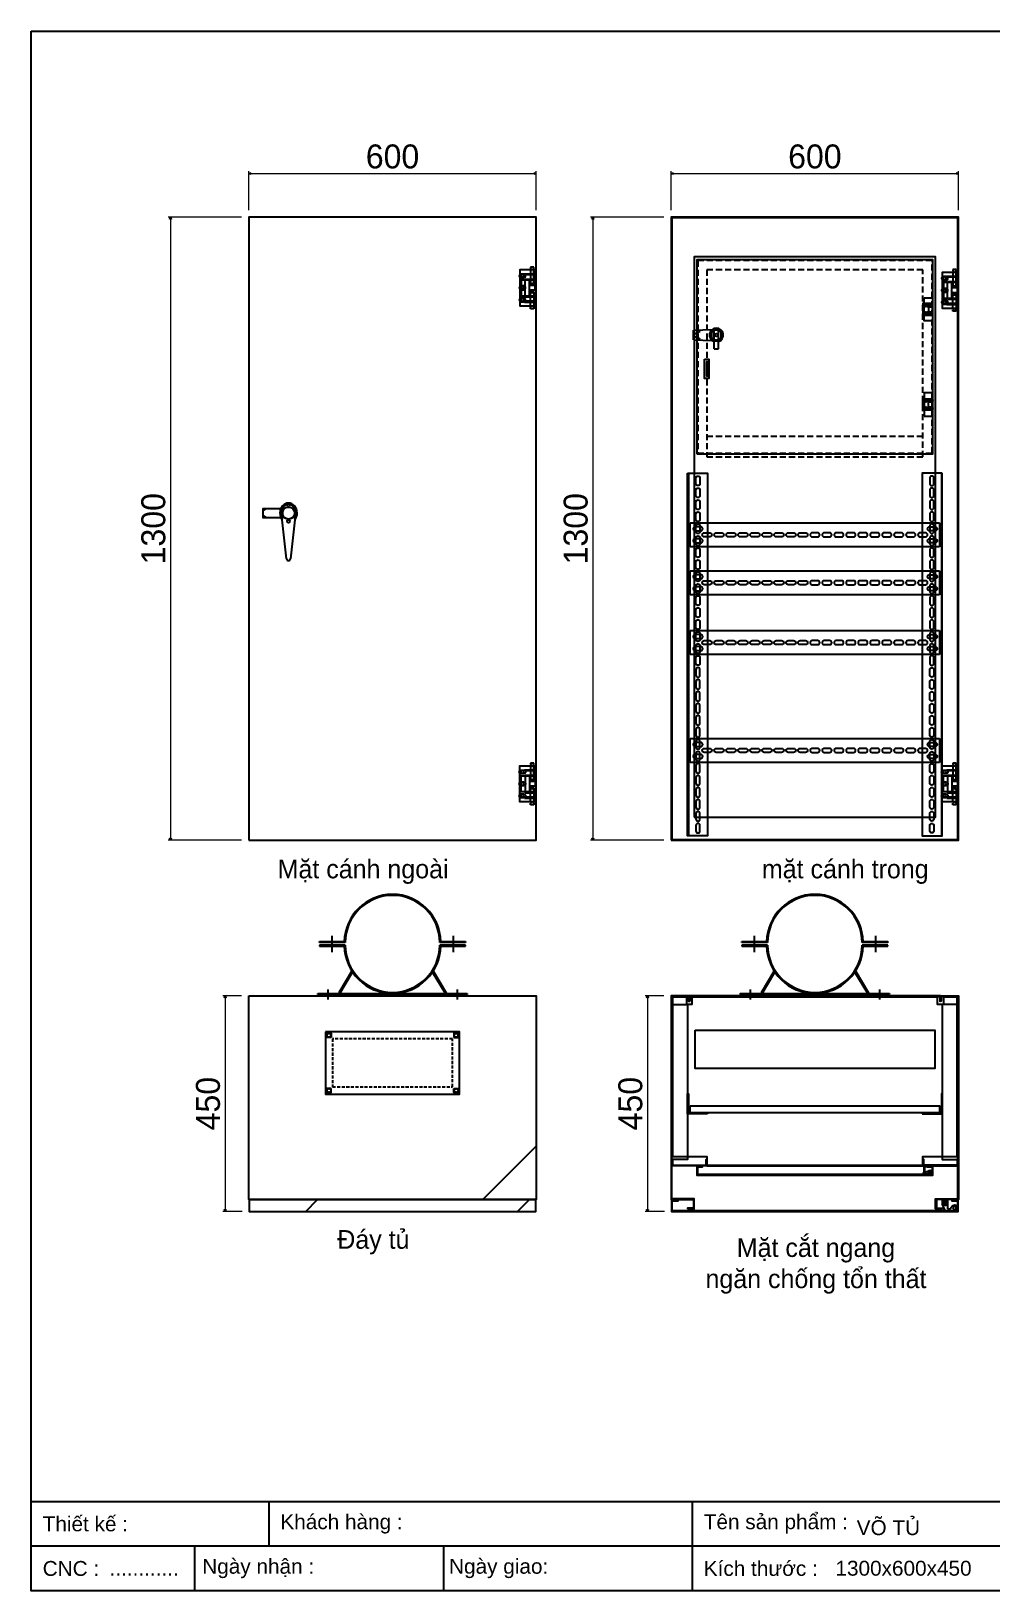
# Model space of a CAD drawing. Header units: millimetres. Extents: x 0 to 4603, y 0 to 3254.
# Drawn here: x 0 to 2004, y 0 to 3254 of the extents above; entities that cross this region are included whole.
import ezdxf

# ---------------------------------------------------------------- set-up
doc = ezdxf.new("R2010")
doc.units = ezdxf.units.MM
doc.linetypes.add('HIDDEN', pattern=[9.525, 6.35, -3.175])
doc.linetypes.add('HIDDENX2', pattern=[19.05, 12.7, -6.35])
for name, color, linetype in [('CNC', 7, 'Continuous'), ('DIM', 253, 'Continuous'), ('Ghi chu', 7, 'Continuous'), ('HEATER', 1, 'Continuous')]:
    doc.layers.add(name, color=color, linetype=linetype)
doc.styles.add('Arial', font='arial.ttf')
doc.dimstyles.new('CNC', dxfattribs={"dimtxt": 50, "dimasz": 5, "dimexe": 5, "dimexo": 15, "dimgap": 10, "dimtad": 1, "dimdec": 0, "dimtxsty": 'Standard', "dimblk": 'OPEN30', "dimcen": 10, "dimclrd": 5, "dimclre": 5, "dimclrt": 3, "dimazin": 3, "dimtfac": 1, "dimtdec": 0, "dimtmove": 0, "dimatfit": 3, "dimldrblk": 'ARCHTICK', "dimlwd": 9, "dimlwe": 9})

# ---------------------------------------------------------------- blocks, each defined once
blk = doc.blocks.new('*D1')
at = {"color": 0, "linetype": 'ByBlock', "lineweight": -2}
for p, q in [((453.9, 2957.2), (458.9, 2958.6)), ((458.9, 2955.9), (453.9, 2957.2)), ((453.9, 2957.2), (458.9, 2957.2)), ((1048.9, 2958.6), (1053.9, 2957.2)), ((1053.9, 2957.2), (1048.9, 2955.9)), ((1053.9, 2957.2), (1048.9, 2957.2))]:
    blk.add_line(p, q, dxfattribs=at)
at = {"layer": 'Defpoints', "color": 0, "transparency": 16777216}
for p in [(1053.9, 2957.2), (453.9, 2866.3), (1053.9, 2866.3)]:
    blk.add_point(p, dxfattribs=at)
at = {"layer": 'DIM', "color": 5, "lineweight": 9, "transparency": 16777216}
for p, q in [((453.9, 2881.3), (453.9, 2962.2)), ((1053.9, 2881.3), (1053.9, 2962.2)), ((458.9, 2957.2), (1048.9, 2957.2))]:
    blk.add_line(p, q, dxfattribs=at)
at = {"layer": 'DIM', "color": 3, "transparency": 16777216, "insert": (753.9, 2992.8), "char_height": 50, "attachment_point": 5}
blk.add_mtext('600', dxfattribs=at)
blk = doc.blocks.new('_ArchTick')
at = {"color": 0, "const_width": 0.15}
blk.add_lwpolyline([(-0.5, -0.5), (0.5, 0.5)], dxfattribs=at)
blk = doc.blocks.new('_Open30')
at = {"color": 0, "linetype": 'ByBlock', "lineweight": -2}
for p, q in [((-1, 0.27), (0, 0)), ((0, 0), (-1, -0.27)), ((0, 0), (-1, 0))]:
    blk.add_line(p, q, dxfattribs=at)
blk = doc.blocks.new('*D2')
at = {"color": 0, "linetype": 'ByBlock', "lineweight": -2}
for p, q in [((289.3, 2861.3), (290.6, 2866.3)), ((290.6, 2866.3), (292, 2861.3)), ((290.6, 2866.3), (290.6, 2861.3)), ((290.6, 1566.3), (289.3, 1571.3)), ((292, 1571.3), (290.6, 1566.3)), ((290.6, 1566.3), (290.6, 1571.3))]:
    blk.add_line(p, q, dxfattribs=at)
at = {"layer": 'Defpoints', "color": 0, "transparency": 16777216}
for p in [(453.9, 2866.3), (290.6, 1566.3), (453.9, 1566.3)]:
    blk.add_point(p, dxfattribs=at)
at = {"layer": 'DIM', "color": 5, "lineweight": 9, "transparency": 16777216}
for p, q in [((438.9, 2866.3), (285.6, 2866.3)), ((290.6, 2861.3), (290.6, 1571.3)), ((438.9, 1566.3), (285.6, 1566.3))]:
    blk.add_line(p, q, dxfattribs=at)
at = {"layer": 'DIM', "color": 3, "transparency": 16777216, "insert": (255.1, 2216.3), "char_height": 50, "attachment_point": 5, "rotation": 90}
blk.add_mtext('1300', dxfattribs=at)
blk = doc.blocks.new('*D3')
at = {"color": 0, "linetype": 'ByBlock', "lineweight": -2}
for p, q in [((403.3, 1236.6), (404.6, 1241.6)), ((404.6, 1241.6), (405.9, 1236.6)), ((404.6, 1241.6), (404.6, 1236.6)), ((404.6, 791.6), (403.3, 796.6)), ((405.9, 796.6), (404.6, 791.6)), ((404.6, 791.6), (404.6, 796.6))]:
    blk.add_line(p, q, dxfattribs=at)
at = {"layer": 'Defpoints', "color": 0, "transparency": 16777216}
for p in [(453.9, 1241.6), (404.6, 791.6), (454.9, 791.6)]:
    blk.add_point(p, dxfattribs=at)
at = {"layer": 'DIM', "color": 5, "lineweight": 9, "transparency": 16777216}
for p, q in [((438.9, 1241.6), (399.6, 1241.6)), ((404.6, 1236.6), (404.6, 796.6)), ((439.9, 791.6), (399.6, 791.6))]:
    blk.add_line(p, q, dxfattribs=at)
at = {"layer": 'DIM', "color": 3, "transparency": 16777216, "insert": (369.1, 1016.6), "char_height": 50, "attachment_point": 5, "rotation": 90}
blk.add_mtext('450', dxfattribs=at)
blk = doc.blocks.new('MS308-2-1')
at = {"color": 1}
for p, q in [((-53, 4.6), (-46, 10)), ((-13.3, -14.2), (-13.3, 6.7)), ((-12.3, 6.7), (-12.3, -6.9)), ((12.3, 6.7), (12.3, -6.9)), ((13.3, 6.7), (13.3, -14.2)), ((-53, -4.6), (-46, -10)), ((-4, -95), (-13.3, -14.2)), ((13.3, -14.2), (4, -95))]:
    blk.add_line(p, q, dxfattribs=at)
blk.add_lwpolyline([(-15.8, -10), (-53, -10), (-53, 10), (-15.8, 10)], dxfattribs=at)
for centre, radius, start, end in [((0, 6.7), 13.3, 0, 180), ((0, 6.7), 12.3, 0, 180), ((0, 5.9), 17.7, 226.184, 313.816), ((0, -95), 4, 180, 0)]:
    blk.add_arc(centre, radius, start, end, dxfattribs=at)
blk.add_ellipse((0, 0), major_axis=(0, 21), ratio=0.857143, start_param=3.972003, end_param=8.594367, dxfattribs=at)
blk = doc.blocks.new('HL011-1-3')
at = {"color": 1}
for p, q in [((29.5, 81), (22.5, 81)), ((22.5, 81), (22.5, 78)), ((23.5, 78), (22.5, 78)), ((22.5, 75), (22.5, 49)), ((23.5, 75), (22.5, 75)), ((23.5, 75), (23.5, 78)), ((29.5, 78), (28.5, 78)), ((28.5, 75), (28.5, 78)), ((28.5, 75), (29.5, 75)), ((29.5, 78), (29.5, 81)), ((29.5, 49), (29.5, 75)), ((11, 56), (11, 19)), ((11, 56), (32, 56)), ((20, 54), (20, 21)), ((20, 47), (32, 47)), ((32, 42.5), (20, 42.5)), ((22.5, 49), (24, 44)), ((24, 44), (28, 44)), ((29.5, 49), (28, 44)), ((11, 19), (32, 19)), ((32, 32.5), (20, 32.5)), ((20, 28), (32, 28)), ((22.5, 26), (24, 31)), ((22.5, 0), (22.5, 26)), ((23.5, 0), (22.5, 0)), ((23.5, 0), (23.5, -3)), ((24, 31), (28, 31)), ((29.5, 26), (28, 31)), ((28.5, 0), (28.5, -3)), ((28.5, 0), (29.5, 0)), ((29.5, 26), (29.5, 0)), ((22.5, -6), (22.5, -3)), ((23.5, -3), (22.5, -3)), ((29.5, -6), (22.5, -6)), ((29.5, -3), (28.5, -3)), ((29.5, -3), (29.5, -6))]:
    blk.add_line(p, q, dxfattribs=at)
for points in [[(32, 19), (32, 0), (0, 0), (0, 75), (32, 75), (32, 56)], [(32, 28), (32, 21), (3, 21), (3, 54), (32, 54), (32, 47)], [(32, 42.5), (32, 32.5)]]:
    blk.add_lwpolyline(points, dxfattribs=at)
for points in [[(10, 67), (32, 67), (32, 65), (10, 65)], [(10, 8), (32, 8), (32, 10), (10, 10)]]:
    blk.add_lwpolyline(points, close=True, dxfattribs=at)
for centre in [(5.5, 62.5), (5.5, 37.5), (5.5, 12.5)]:
    blk.add_circle(centre, 3, dxfattribs=at)
blk = doc.blocks.new('*D4')
at = {"color": 0, "linetype": 'ByBlock', "lineweight": -2}
for p, q in [((1335.1, 2957.2), (1340.1, 2958.6)), ((1340.1, 2955.9), (1335.1, 2957.2)), ((1335.1, 2957.2), (1340.1, 2957.2)), ((1930.1, 2958.6), (1935.1, 2957.2)), ((1935.1, 2957.2), (1930.1, 2955.9)), ((1935.1, 2957.2), (1930.1, 2957.2))]:
    blk.add_line(p, q, dxfattribs=at)
at = {"layer": 'Defpoints', "color": 0, "transparency": 16777216}
for p in [(1935.1, 2957.2), (1335.1, 2866.3), (1935.1, 2866.3)]:
    blk.add_point(p, dxfattribs=at)
at = {"layer": 'DIM', "color": 5, "lineweight": 9, "transparency": 16777216}
for p, q in [((1335.1, 2881.3), (1335.1, 2962.2)), ((1935.1, 2881.3), (1935.1, 2962.2)), ((1340.1, 2957.2), (1930.1, 2957.2))]:
    blk.add_line(p, q, dxfattribs=at)
at = {"layer": 'DIM', "color": 3, "transparency": 16777216, "insert": (1635.1, 2992.8), "char_height": 50, "attachment_point": 5}
blk.add_mtext('600', dxfattribs=at)
blk = doc.blocks.new('*D5')
at = {"color": 0, "linetype": 'ByBlock', "lineweight": -2}
for p, q in [((1170.5, 2861.3), (1171.9, 2866.3)), ((1171.9, 2866.3), (1173.2, 2861.3)), ((1171.9, 2866.3), (1171.9, 2861.3)), ((1171.9, 1566.3), (1170.5, 1571.3)), ((1173.2, 1571.3), (1171.9, 1566.3)), ((1171.9, 1566.3), (1171.9, 1571.3))]:
    blk.add_line(p, q, dxfattribs=at)
at = {"layer": 'Defpoints', "color": 0, "transparency": 16777216}
for p in [(1335.1, 2866.3), (1171.9, 1566.3), (1335.1, 1566.3)]:
    blk.add_point(p, dxfattribs=at)
at = {"layer": 'DIM', "color": 5, "lineweight": 9, "transparency": 16777216}
for p, q in [((1320.1, 2866.3), (1166.9, 2866.3)), ((1171.9, 2861.3), (1171.9, 1571.3)), ((1320.1, 1566.3), (1166.9, 1566.3))]:
    blk.add_line(p, q, dxfattribs=at)
at = {"layer": 'DIM', "color": 3, "transparency": 16777216, "insert": (1136.3, 2216.3), "char_height": 50, "attachment_point": 5, "rotation": 90}
blk.add_mtext('1300', dxfattribs=at)
blk = doc.blocks.new('KHUNG CHUẨN')
at = {"color": 7}
for p, q in [((19889.2, -28535.2), (16919.2, -28535.2)), ((17239.2, -28535.2), (17239.2, -28595.2)), ((17809.2, -28535.2), (17809.2, -28655.2)), ((18939.2, -28595.2), (16919.2, -28595.2)), ((17139.2, -28595.2), (17139.2, -28655.2)), ((17474.2, -28595.2), (17474.2, -28655.2))]:
    blk.add_line(p, q, dxfattribs=at)
blk.add_lwpolyline([(16919.2, -26555.2), (19889.2, -26555.2), (19889.2, -28655.2), (16919.2, -28655.2)], close=True, dxfattribs=at)
at = {"color": 2, "char_height": 20, "attachment_point": 4, "style": 'Arial'}
for s, insert, width in [('  Thiết kế :', (16919.2, -28565.2), 917.634), ('  Khách hàng :', (17239.2, -28565.2), 917.634), ('  Tên sản phẩm :', (17809.2, -28565.2), 917.634), ('  CNC :', (16919.2, -28625.2), 917.634), ('  Ngày nhận :', (17134, -28625.2), 556.651), ('  Ngày giao:', (17466.3, -28625.2), 556.651), ('  Kích thước :', (17809.2, -28625.2), 917.634)]:
    blk.add_mtext(s, dxfattribs=dict(at, insert=insert, width=width))
at = {"color": 3, "style": 'Arial'}
for tag, p in [('#01', (17055.6, -28580.1)), ('#02', (17431.4, -28580.1)), ('#03', (18030.6, -28580.1)), ('#08', (18751.7, -28580.1)), ('#10', (19064.8, -28580.1)), ('#04', (17024.8, -28634.6)), ('#05', (17308.5, -28633)), ('#06', (17632.7, -28633.7)), ('#07', (18002, -28634.7)), ('#09', (18753.8, -28632.6)), ('#11', (19060.3, -28625.7)), ('#12', (19806.5, -28628.9))]:
    blk.add_attdef(tag, p, '', height=20, dxfattribs=at)
blk = doc.blocks.new('*D7')
at = {"color": 0, "linetype": 'ByBlock', "lineweight": -2}
for p, q in [((1284.5, 1236.6), (1285.8, 1241.6)), ((1285.8, 1241.6), (1287.2, 1236.6)), ((1285.8, 1241.6), (1285.8, 1236.6)), ((1285.8, 791.6), (1284.5, 796.6)), ((1287.2, 796.6), (1285.8, 791.6)), ((1285.8, 791.6), (1285.8, 796.6))]:
    blk.add_line(p, q, dxfattribs=at)
at = {"layer": 'Defpoints', "color": 0, "transparency": 16777216}
for p in [(1335.1, 1241.6), (1285.8, 791.6), (1336.1, 791.6)]:
    blk.add_point(p, dxfattribs=at)
at = {"layer": 'DIM', "color": 5, "lineweight": 9, "transparency": 16777216}
for p, q in [((1320.1, 1241.6), (1280.8, 1241.6)), ((1285.8, 1236.6), (1285.8, 796.6)), ((1321.1, 791.6), (1280.8, 791.6))]:
    blk.add_line(p, q, dxfattribs=at)
at = {"layer": 'DIM', "color": 3, "transparency": 16777216, "insert": (1250.3, 1016.6), "char_height": 50, "attachment_point": 5, "rotation": 90}
blk.add_mtext('450', dxfattribs=at)
blk = doc.blocks.new('HL011-1-4')
h = blk.add_hatch()
h.set_pattern_fill('ANSI31', color=2, scale=0.5, style=0)
h.paths.add_polyline_path([(2.5, 0), (8.5, 0), (8.5, 12), (2.5, 12)])
at = {"color": 1}
for p, q in [((7, 23.5), (0, 10)), ((0, 0), (0, 10)), ((11, 0), (0, 0)), ((7, 23.5), (26, 23.5)), ((11, 0), (11, 19.5)), ((11, 19.5), (17, 19.5)), ((17, 19.5), (21.2, 13.9))]:
    blk.add_line(p, q, dxfattribs=at)
at = {"color": 2}
blk.add_lwpolyline([(2.5, 0), (2.5, 12), (8.5, 12), (8.5, 0)], dxfattribs=at)
at = {"color": 1}
blk.add_lwpolyline([(5.7, 21), (3, 21), (3, 23.5), (7, 23.5)], dxfattribs=at)
blk.add_circle((26, 17.5), 3.5, dxfattribs=at)
blk.add_arc((26, 17.5), 6, 216.8699, 90, dxfattribs=at)
blk = doc.blocks.new('ovan6x9')
at = {"color": 2}
for p, q in [((2, 6), (8, 6)), ((2, 0), (8, 0))]:
    blk.add_line(p, q, dxfattribs=at)
for centre, start, end in [((2, 3), 90, 270), ((8, 3), 270, 90)]:
    blk.add_arc(centre, 3, start, end, dxfattribs=at)
blk = doc.blocks.new('HL036-1-1')
at = {"color": 1}
blk.add_line((9.5, 36.2), (9.5, 12.2), dxfattribs=at)
for points in [[(-2.5, 12.2), (17.5, 12.2), (17.5, 36.2), (-2.5, 36.2)], [(0, 48.5), (17.5, 48.5), (17.5, 0), (0, 0)]]:
    blk.add_lwpolyline(points, close=True, dxfattribs=at)
for centre, radius in [((3.5, 31.8), 2), ((12.7, 32.5), 2.5), ((3.5, 16.8), 2), ((12.7, 16), 2.5)]:
    blk.add_circle(centre, radius, dxfattribs=at)
blk = doc.blocks.new('HL036-1-2')
at = {"layer": 'Ghi chu', "color": 1}
for p, q in [((-3, 17.8), (-18.9, 17.8)), ((-18.9, 15.8), (-18.9, 17.8)), ((-12.1, 15.8), (-18.9, 15.8)), ((-16.4, 1), (-16.4, 14)), ((-15.6, 15), (-3.9, 17.7)), ((0, 0), (-15.4, 0)), ((-14.4, 3), (-14.4, 11.9)), ((0, 2), (-13.4, 2)), ((-13.1, 12.8), (-4.3, 9.8)), ((-6.2, 2), (-6.2, 0)), ((-1.2, 2), (-1.2, 0)), ((0, 0), (0, 2))]:
    blk.add_line(p, q, dxfattribs=at)
for radius in [4.1, 2.1]:
    blk.add_circle((-3, 13.7), radius, dxfattribs=at)
for centre, start, end in [((-15.4, 14), 102.9616, 180), ((-15.4, 1), 180, 270), ((-13.4, 11.9), 71.3254, 180), ((-13.4, 3), 180, 270)]:
    blk.add_arc(centre, 1, start, end, dxfattribs=at)
blk = doc.blocks.new('SDGFGHGHG')
at = {"layer": 'HEATER'}
for p, q in [((860892.9, 570780.5), (860931.6, 570782)), ((860892.9, 570760.5), (860892.9, 570780.5)), ((860892.9, 570771.9), (860906.3, 570778.7)), ((860935.9, 570742), (860935.9, 570784.3)), ((860944.9, 570742), (860944.9, 570784.3)), ((860892.9, 570769.1), (860906.3, 570762.4)), ((860892.9, 570760.5), (860931.6, 570759.1)), ((860935.9, 570742), (860944.9, 570742)), ((860937.5, 570771.3), (860939.5, 570771.3)), ((860937.5, 570769.8), (860939.5, 570769.8)), ((860939.5, 570773.5), (860939.5, 570771.3)), ((860939.5, 570769.8), (860939.5, 570767.6)), ((860941.3, 570773.5), (860941.3, 570771.3)), ((860941.3, 570771.3), (860943.4, 570771.3)), ((860941.3, 570769.8), (860941.3, 570767.6)), ((860941.3, 570769.8), (860943.4, 570769.8))]:
    blk.add_line(p, q, dxfattribs=at)
blk.add_circle((860940.4, 570770.5), 3.08, dxfattribs=at)
blk.add_arc((860940.4, 570770.5), 14.5, 288.08, 251.92, dxfattribs=at)
blk = doc.blocks.new('SĐFHGGH')
at = {"layer": 'HEATER'}
for points in [[(860943.4, 570717), (860943.4, 570718.4), (860937.4, 570718.4), (860937.4, 570717)], [(860928.8, 570702.4), (860927.4, 570702.4), (860927.4, 570708.4), (860928.8, 570708.4)], [(860943.4, 570693.8), (860943.4, 570692.4), (860937.4, 570692.4), (860937.4, 570693.8)], [(860952.1, 570702.4), (860953.4, 570702.4), (860953.4, 570708.4), (860952.1, 570708.4)]]:
    blk.add_lwpolyline(points, dxfattribs=at)
for start, end in [(104.4775, 165.5225), (14.4775, 75.5225), (194.4775, 255.5225), (284.4775, 345.5225)]:
    blk.add_arc((860940.4, 570705.4), 12, start, end, dxfattribs=at)
blk = doc.blocks.new('MS722')
for name, p in [('SDGFGHGHG', (-860940.4, -570770.5)), ('SĐFHGGH', (-860940.4, -570705.4))]:
    blk.add_blockref(name, p)
blk = doc.blocks.new('ovan8.5x20')
at = {"layer": 'CNC', "color": 2, "lineweight": -3}
for p, q in [((5.7, 4.2), (-5.8, 4.2)), ((-5.8, -4.2), (5.7, -4.2))]:
    blk.add_line(p, q, dxfattribs=at)
for centre, start, end in [((-5.8, 0), 90, 270), ((5.7, 0), 270, 90)]:
    blk.add_arc(centre, 4.25, start, end, dxfattribs=at)
blk = doc.blocks.new('u2')
at = {"color": 44, "ltscale": 3}
blk.add_line((167869.4, 2191.2), (167869.4, 1434.7), dxfattribs=at)
blk.add_lwpolyline([(167867.9, 2191.2), (167909.4, 2191.2), (167909.4, 1434.7), (167867.9, 1434.7)], close=True, dxfattribs=at)
at = {"layer": 'CNC', "lineweight": -3, "xscale": -1, "rotation": 270}
for p in [(167889.4, 2175.5), (167889.4, 2150.5), (167889.4, 2125.5), (167889.4, 2100.5), (167889.4, 2075.5), (167889.4, 2050.5), (167889.4, 2025.5), (167889.4, 2000.5), (167889.4, 1975.5), (167889.4, 1950.5), (167889.4, 1925.5), (167889.4, 1900.5), (167889.4, 1875.5), (167889.4, 1850.5), (167889.4, 1825.5), (167889.4, 1800.5)]:
    blk.add_blockref('ovan8.5x20', p, dxfattribs=at)
at = {"layer": 'CNC', "lineweight": -3, "rotation": 270}
for p in [(167889.4, 1775.5), (167889.4, 1750.5), (167889.4, 1725.5), (167889.4, 1700.5), (167889.4, 1675.5), (167889.4, 1650.5), (167889.4, 1625.5), (167889.4, 1600.5), (167889.4, 1575.5), (167889.4, 1550.5), (167889.4, 1525.5), (167889.4, 1500.5), (167889.4, 1475.5), (167889.4, 1450.5)]:
    blk.add_blockref('ovan8.5x20', p, dxfattribs=at)
blk = doc.blocks.new('112')
at = {"color": 44}
for p, q in [((169074.2, 906.4), (169594.2, 906.4)), ((169074.2, 856.4), (169074.2, 906.4)), ((169594.2, 906.4), (169594.2, 856.4)), ((169594.2, 856.4), (169074.2, 856.4))]:
    blk.add_line(p, q, dxfattribs=at)
at = {"color": 44, "rotation": 180}
blk.add_blockref('ovan8.5x20', (169090.2, 893.9), dxfattribs=at)
at = {"layer": 'CNC', "lineweight": -3, "xscale": -1, "rotation": 180}
for p in [(169109.2, 881.4), (169134.2, 881.4), (169159.2, 881.4), (169184.2, 881.4), (169209.2, 881.4), (169234.2, 881.4), (169259.2, 881.4), (169284.2, 881.4), (169309.2, 881.4), (169579.4, 893.9), (169579.4, 868.9)]:
    blk.add_blockref('ovan8.5x20', p, dxfattribs=at)
at = {"layer": 'CNC', "lineweight": -3, "rotation": 180}
for p in [(169334.2, 881.4), (169359.2, 881.4), (169384.2, 881.4), (169409.2, 881.4), (169434.2, 881.4), (169459.2, 881.4), (169484.2, 881.4), (169509.2, 881.4), (169534.2, 881.4), (169559.2, 881.4), (169090.2, 868.9)]:
    blk.add_blockref('ovan8.5x20', p, dxfattribs=at)

msp = doc.modelspace()

# ---------------------------------------------------------------- hatches: boundary and pattern name
at = {"ltscale": 3}
h = msp.add_hatch(dxfattribs=at)
h.set_pattern_fill('ANSI31', color=256, angle=90, style=0)
h.set_pattern_definition([(225, (31.33574, -23.87331), (0.0883883476, -0.0883883476), [])])
h.paths.add_polyline_path([(1409.6, 2564.8), (1411.6, 2564.8), (1411.6, 2534.8), (1409.6, 2534.8)])
h = msp.add_hatch(dxfattribs=at)
h.set_pattern_fill('ANSI31', color=256, scale=200, style=0)
h.set_pattern_definition([(45, (26804847.3, 28982610.4), (-3535.5339, 3535.5339), [])])
h.paths.add_polyline_path([(613.9, 1166.6), (613.9, 1036.6), (893.9, 1036.6), (893.9, 1166.6)], flags=16)
h.paths.add_polyline_path([(453.9, 1241.6), (1053.9, 1241.6), (1053.9, 816.6), (453.9, 816.6)])
h = msp.add_hatch(dxfattribs=at)
h.set_pattern_fill('ANSI31', color=256, scale=100, angle=75, style=0)
h.set_pattern_definition([(195, (-10529370.5, 16693958.1), (323.52381, -1207.40728), [])])
h.paths.add_polyline_path([(613.9, 1166.6), (613.9, 1036.6), (893.9, 1036.6), (893.9, 1166.6)])
h = msp.add_hatch(dxfattribs=at)
h.set_pattern_fill('ANSI31', color=256, scale=50, angle=90, style=0)
h.set_pattern_definition([(225, (-7243152.6, 6701211.83), (220.970869, -220.970869), [])])
h.paths.add_polyline_path([(1052.9, 815.6), (454.9, 815.6), (454.9, 791.6), (1052.9, 791.6)])

# ---------------------------------------------------------------- linework, layer by layer
at = {"color": 3, "linetype": 'HIDDENX2'}
msp.add_line((1409.6, 2409.3), (1860.6, 2409.3), dxfattribs=at)
at = {"color": 2}
for p, q in [((627.3, 1367.1), (627.3, 1332.9)), ((880.5, 1367.1), (880.5, 1332.9)), ((1508.5, 1367.1), (1508.5, 1332.9)), ((1761.7, 1367.1), (1761.7, 1332.9)), ((619, 1254.5), (619, 1233.8)), ((888.8, 1254.5), (888.8, 1233.8)), ((1500.2, 1254.5), (1500.2, 1233.8)), ((1770, 1254.5), (1770, 1233.8))]:
    msp.add_line(p, q, dxfattribs=at)
at = {"color": 5}
for p, q in [((601.4, 1352.6), (601.4, 1354.7)), ((601.4, 1354.7), (653.2, 1354.7)), ((655.3, 1352.6), (601.4, 1352.6)), ((601.4, 1347.4), (601.4, 1345.3)), ((655.3, 1347.4), (601.4, 1347.4)), ((601.4, 1345.3), (653.2, 1345.3)), ((906.4, 1352.6), (852.5, 1352.6)), ((906.4, 1347.4), (852.5, 1347.4)), ((854.5, 1354.7), (906.4, 1354.7)), ((854.5, 1345.3), (906.4, 1345.3)), ((906.4, 1354.7), (906.4, 1352.6)), ((906.4, 1345.3), (906.4, 1347.4)), ((1482.6, 1352.6), (1482.6, 1354.7)), ((1482.6, 1354.7), (1534.5, 1354.7)), ((1536.5, 1352.6), (1482.6, 1352.6)), ((1482.6, 1347.4), (1482.6, 1345.3)), ((1536.5, 1347.4), (1482.6, 1347.4)), ((1482.6, 1345.3), (1534.5, 1345.3)), ((1787.6, 1352.6), (1733.7, 1352.6)), ((1787.6, 1347.4), (1733.7, 1347.4)), ((1735.8, 1354.7), (1787.6, 1354.7)), ((1735.8, 1345.3), (1787.6, 1345.3)), ((1787.6, 1354.7), (1787.6, 1352.6)), ((1787.6, 1345.3), (1787.6, 1347.4)), ((668.6, 1292.3), (641.9, 1247.8)), ((643.7, 1246.7), (670.4, 1291.2)), ((670.4, 1291.2), (668.6, 1292.3)), ((837.4, 1291.2), (839.2, 1292.3)), ((864.1, 1246.7), (837.4, 1291.2)), ((839.2, 1292.3), (865.8, 1247.8)), ((1549.8, 1292.3), (1523.2, 1247.8)), ((1524.9, 1246.7), (1551.6, 1291.2)), ((1551.6, 1291.2), (1549.8, 1292.3)), ((1718.6, 1291.2), (1720.4, 1292.3)), ((1745.3, 1246.7), (1718.6, 1291.2)), ((1720.4, 1292.3), (1747.1, 1247.8)), ((598.2, 1246.7), (909.5, 1246.7)), ((598.2, 1244.7), (598.2, 1246.7)), ((909.5, 1244.7), (598.2, 1244.7)), ((598.2, 1243.6), (909.5, 1243.6)), ((598.2, 1241.6), (598.2, 1243.6)), ((909.5, 1241.6), (598.2, 1241.6)), ((641.9, 1247.8), (643.7, 1246.7)), ((865.8, 1247.8), (864.1, 1246.7)), ((909.5, 1246.7), (909.5, 1244.7)), ((909.5, 1243.6), (909.5, 1241.6)), ((1479.5, 1246.7), (1790.8, 1246.7)), ((1479.5, 1244.7), (1479.5, 1246.7)), ((1790.8, 1244.7), (1479.5, 1244.7)), ((1479.5, 1243.6), (1790.8, 1243.6)), ((1479.5, 1241.6), (1479.5, 1243.6)), ((1790.8, 1241.6), (1479.5, 1241.6)), ((1523.2, 1247.8), (1524.9, 1246.7)), ((1747.1, 1247.8), (1745.3, 1246.7)), ((1790.8, 1246.7), (1790.8, 1244.7)), ((1790.8, 1243.6), (1790.8, 1241.6))]:
    msp.add_line(p, q, dxfattribs=at)
for points in [[(453.9, 1566.3), (1053.9, 1566.3), (1053.9, 2866.3), (453.9, 2866.3)], [(1335.1, 1566.3), (1935.1, 1566.3), (1935.1, 2866.3), (1335.1, 2866.3)], [(1336.6, 1567.8), (1933.6, 1567.8), (1933.6, 2864.8), (1336.6, 2864.8)], [(1383.1, 1614.3), (1887.1, 1614.3), (1887.1, 2783.3), (1383.1, 2783.3)], [(613.9, 1166.6), (613.9, 1036.6), (893.9, 1036.6), (893.9, 1166.6)]]:
    msp.add_lwpolyline(points, close=True)
at = {"color": 6}
for points in [[(1389.1, 2372.3), (1881.1, 2372.3), (1881.1, 2777.3), (1389.1, 2777.3)], [(1869.6, 884.8), (1879.6, 884.8), (1879.6, 868.8), (1390.6, 868.8), (1390.6, 884.8), (1400.6, 884.8), (1400.6, 886.3), (1389.1, 886.3), (1389.1, 867.3), (1881.1, 867.3), (1881.1, 886.3), (1869.6, 886.3)]]:
    msp.add_lwpolyline(points, close=True, dxfattribs=at)
at = {"color": 6, "linetype": 'HIDDENX2'}
msp.add_lwpolyline([(1390.6, 2373.8), (1879.6, 2373.8), (1879.6, 2775.8), (1390.6, 2775.8)], close=True, dxfattribs=at)
at = {"color": 2}
for points in [[(1022.4, 2747.8, 1), (1022.4, 2739.8), (1027.4, 2739.8, 1), (1027.4, 2747.8)], [(1903.6, 2742.8, 1), (1903.6, 2734.8), (1908.6, 2734.8, 1), (1908.6, 2742.8)], [(1022.4, 2722.8, 1), (1022.4, 2714.8), (1027.4, 2714.8, 1), (1027.4, 2722.8)], [(1903.6, 2717.8, 1), (1903.6, 2709.8), (1908.6, 2709.8, 1), (1908.6, 2717.8)], [(1022.4, 2697.8, 1), (1022.4, 2689.8), (1027.4, 2689.8, 1), (1027.4, 2697.8)], [(1903.6, 2692.8, 1), (1903.6, 2684.8), (1908.6, 2684.8, 1), (1908.6, 2692.8)], [(1022.4, 1704.8, -1), (1022.4, 1712.8), (1027.4, 1712.8, -1), (1027.4, 1704.8)], [(1903.6, 1704.8, -1), (1903.6, 1712.8), (1908.6, 1712.8, -1), (1908.6, 1704.8)], [(1022.4, 1679.8, -1), (1022.4, 1687.8), (1027.4, 1687.8, -1), (1027.4, 1679.8)], [(1022.4, 1654.8, -1), (1022.4, 1662.8), (1027.4, 1662.8, -1), (1027.4, 1654.8)], [(1903.6, 1679.8, -1), (1903.6, 1687.8), (1908.6, 1687.8, -1), (1908.6, 1679.8)], [(1903.6, 1654.8, -1), (1903.6, 1662.8), (1908.6, 1662.8, -1), (1908.6, 1654.8)]]:
    msp.add_lwpolyline(points, format="xyb", close=True, dxfattribs=at)
at = {"color": 3, "linetype": 'HIDDENX2'}
msp.add_lwpolyline([(1409.6, 2366.3), (1860.6, 2366.3), (1860.6, 2756.8), (1409.6, 2756.8)], close=True, dxfattribs=at)
at = {"color": 2}
for points in [[(1419.4, 2610.3), (1439.9, 2610.3), (1439.9, 2630.8), (1419.4, 2630.8)], [(625.8, 1154.7), (616.8, 1154.7), (616.8, 1163.7), (625.8, 1163.7)], [(882, 1154.7), (891, 1154.7), (891, 1163.7), (882, 1163.7)], [(625.8, 1048.5), (616.8, 1048.5), (616.8, 1039.5), (625.8, 1039.5)], [(882, 1048.5), (891, 1048.5), (891, 1039.5), (882, 1039.5)]]:
    msp.add_lwpolyline(points, close=True, dxfattribs=at)
at = {"color": 2, "ltscale": 3}
for points in [[(1405.1, 2569.8), (1414.1, 2569.8), (1414.1, 2529.8), (1405.1, 2529.8)], [(1385.1, 1170.1), (1885.1, 1170.1), (1885.1, 1090.1), (1385.1, 1090.1)]]:
    msp.add_lwpolyline(points, close=True, dxfattribs=at)
at = {"ltscale": 3}
for points in [[(1409.6, 2564.8), (1411.6, 2564.8), (1411.6, 2534.8), (1409.6, 2534.8)], [(453.9, 1241.6), (1053.9, 1241.6), (1053.9, 816.6), (453.9, 816.6)], [(1052.9, 815.6), (454.9, 815.6), (454.9, 791.6), (1052.9, 791.6)]]:
    msp.add_lwpolyline(points, close=True, dxfattribs=at)
at = {"color": 7}
for points in [[(1369.6, 797.1), (1383.1, 797.1), (1383.1, 818.1), (1336.6, 818.1), (1336.6, 1240.1), (1371.6, 1240.1), (1371.6, 1230.1), (1373.1, 1230.1), (1373.1, 1241.6), (1335.1, 1241.6), (1335.1, 816.6), (1381.6, 816.6), (1381.6, 798.6), (1369.6, 798.6)], [(1374.6, 1230.1), (1374.6, 1240.1), (1895.6, 1240.1), (1895.6, 1230.1), (1897.1, 1230.1), (1897.1, 1241.6), (1373.1, 1241.6), (1373.1, 1230.1)], [(1900.6, 797.1), (1887.1, 797.1), (1887.1, 818.1), (1933.6, 818.1), (1933.6, 1240.1), (1898.6, 1240.1), (1898.6, 1230.1), (1897.1, 1230.1), (1897.1, 1241.6), (1935.1, 1241.6), (1935.1, 816.6), (1888.6, 816.6), (1888.6, 798.6), (1900.6, 798.6)], [(1349.6, 815.6), (1336.1, 815.6), (1336.1, 791.6), (1934.1, 791.6), (1934.1, 815.6), (1920.6, 815.6), (1920.6, 814.1), (1932.6, 814.1), (1932.6, 793.1), (1337.6, 793.1), (1337.6, 814.1), (1349.6, 814.1)]]:
    msp.add_lwpolyline(points, close=True, dxfattribs=at)
at = {"color": 3, "ltscale": 3}
msp.add_lwpolyline([(1336.6, 906.6), (1409.6, 906.6), (1409.6, 886.6), (1860.6, 886.6), (1860.6, 906.6), (1933.6, 906.6), (1933.6, 1240.1), (1903.6, 1240.1), (1903.6, 1223.6), (1890.6, 1223.6), (1890.6, 1240.1), (1378.1, 1240.1), (1378.1, 1223.6), (1368.1, 1223.6), (1368.1, 1240.1), (1336.6, 1240.1), (1336.6, 906.6)], dxfattribs=at)
msp.add_lwpolyline([(1338.1, 906.6), (1409.6, 906.6), (1409.6, 888.1), (1860.6, 888.1), (1860.6, 906.6), (1932.1, 906.6), (1932.1, 1238.6), (1903.6, 1238.6), (1903.6, 1223.6), (1890.6, 1223.6), (1890.6, 1238.6), (1378.1, 1238.6), (1378.1, 1223.6), (1368.1, 1223.6), (1368.1, 1238.6), (1338.1, 1238.6)], close=True, dxfattribs=at)
at = {"color": 44}
for points in [[(1336.6, 1223.6), (1369.6, 1223.6), (1369.6, 900.1), (1336.6, 900.1)], [(1933.6, 1223.6), (1900.6, 1223.6), (1900.6, 900.1), (1933.6, 900.1)], [(1411.1, 995.6), (1369.6, 995.6), (1369.6, 1037.1), (1371.1, 1037.1), (1371.1, 997.1), (1411.1, 997.1)], [(1375.1, 1012.1), (1895.1, 1012.1), (1895.1, 997.1), (1375.1, 997.1)], [(1859.1, 995.6), (1900.6, 995.6), (1900.6, 1037.1), (1899.1, 1037.1), (1899.1, 997.1), (1859.1, 997.1)]]:
    msp.add_lwpolyline(points, close=True, dxfattribs=at)
at = {"color": 2, "linetype": 'HIDDEN'}
msp.add_lwpolyline([(628.9, 1151.6), (628.9, 1051.6), (878.9, 1051.6), (878.9, 1151.6)], close=True, dxfattribs=at)
at = {"color": 3}
for points in [[(1338.1, 900.1), (1338.1, 888.1), (1408.1, 888.1), (1408.1, 900.1), (1409.6, 900.1), (1409.6, 886.6), (1336.6, 886.6), (1336.6, 900.1)], [(1932.1, 900.1), (1932.1, 888.1), (1862.1, 888.1), (1862.1, 900.1), (1860.6, 900.1), (1860.6, 886.6), (1933.6, 886.6), (1933.6, 900.1)]]:
    msp.add_lwpolyline(points, close=True, dxfattribs=at)
at = {"color": 2}
for centre, radius in [((1429.6, 2620.5), 11), ((536.9, 2248.8), 12.5), ((536.9, 2265.8), 3), ((536.9, 2231.8), 3)]:
    msp.add_circle(centre, radius, dxfattribs=at)
at = {"color": 7}
for centre in [(621.3, 1159.2), (886.5, 1159.2), (621.3, 1044), (886.5, 1044)]:
    msp.add_circle(centre, 4, dxfattribs=at)
at = {"color": 5}
for centre, radius, start, end in [((753.9, 1352.6), 100.7, 1.1814, 178.8186), ((753.9, 1352.6), 98.6, 0, 180), ((1635.1, 1352.6), 100.7, 1.1814, 178.8186), ((1635.1, 1352.6), 98.6, 0, 180), ((753.9, 1347.4), 100.7, 181.1814, 358.8186), ((753.9, 1347.4), 98.6, 180, 0), ((1635.1, 1347.4), 100.7, 181.1814, 358.8186), ((1635.1, 1347.4), 98.6, 180, 0)]:
    msp.add_arc(centre, radius, start, end, dxfattribs=at)

# ---------------------------------------------------------------- block references
at = {"color": 3}
ref = msp.add_blockref('KHUNG CHUẨN', (-26220.8, 44408.7), dxfattribs=dict(at, xscale=1.549761562800995, yscale=1.549761562800995, zscale=1.549761562800995))
ref.add_attrib('#03', 'VÕ TỦ', (1722.3, 116.3), dxfattribs={"color": 3, "height": 31, "style": 'Arial'})
ref.add_attrib('#07', '1300x600x450', (1678, 31.6), dxfattribs={"color": 3, "height": 30.995, "style": 'Arial'})
ref.add_attrib('#04', '............', (163.5, 31.8), dxfattribs={"color": 3, "height": 30.995, "style": 'Arial'})
at = {"color": 7, "xscale": -1, "rotation": 180}
for name, p in [('HL011-1-3', (1019.4, 2756.3)), ('HL011-1-3', (1900.6, 2751.3)), ('HL036-1-1', (1862.8, 2499.8)), ('ovan6x9', (1870.5, 2486.8)), ('ovan6x9', (1870.5, 2470.3)), ('HL036-1-2', (1878.5, 886.6)), ('HL011-1-4', (1900.6, 816.6))]:
    msp.add_blockref(name, p, dxfattribs=at)
at = {"color": 7}
for name, p in [('HL036-1-1', (1862.8, 2649.8)), ('ovan6x9', (1870.5, 2679.3)), ('ovan6x9', (1870.5, 2662.8)), ('MS722', (1429.6, 2620.5)), ('MS308-2-1', (536.9, 2248.8)), ('HL011-1-3', (1019.4, 1646.3)), ('HL011-1-3', (1900.6, 1646.3))]:
    msp.add_blockref(name, p, dxfattribs=at)
for name, p in [('u2', (-166498.3, 140.8)), ('112', (-167699.1, 1322.2)), ('112', (-167699.1, 1222.2)), ('112', (-167699.1, 1097.2)), ('112', (-167699.1, 872.2))]:
    msp.add_blockref(name, p)
at = {"xscale": -1}
msp.add_blockref('u2', (169768.5, 140.8), dxfattribs=at)

# ---------------------------------------------------------------- texts
at = {"color": 2, "char_height": 39, "attachment_point": 5}
for s, insert, width in [('Mặt cánh ngoài', (692.5, 1500.4), 625), ('mặt cánh trong', (1698.5, 1500.4), 775), ('Đáy tủ', (714, 727.4), 775), ('Mặt cắt ngang \\Pngăn chống tổn thất', (1637.4, 677.8), 775)]:
    msp.add_mtext(s, dxfattribs=dict(at, insert=insert, width=width))

# ---------------------------------------------------------------- dimensions: what is measured, and where the dimension line sits
at = {"layer": 'DIM'}
for base, p1, p2, picture, middle in [((1053.9, 2957.2), (453.9, 2866.3), (1053.9, 2866.3), '*D1', (753.9, 2992.8)), ((1935.1, 2957.2), (1335.1, 2866.3), (1935.1, 2866.3), '*D4', (1635.1, 2992.8))]:
    dim = msp.add_linear_dim(base=base, p1=p1, p2=p2, dimstyle='CNC', dxfattribs=at)
    dim.commit()
    dim.dimension.update_dxf_attribs({"geometry": picture, "text_midpoint": middle})
for base, p1, p2, picture, middle in [((290.6, 1566.3), (453.9, 2866.3), (453.9, 1566.3), '*D2', (255.1, 2216.3)), ((1171.9, 1566.3), (1335.1, 2866.3), (1335.1, 1566.3), '*D5', (1136.3, 2216.3)), ((404.6, 791.6), (453.9, 1241.6), (454.9, 791.6), '*D3', (369.1, 1016.6)), ((1285.8, 791.6), (1335.1, 1241.6), (1336.1, 791.6), '*D7', (1250.3, 1016.6))]:
    dim = msp.add_linear_dim(base=base, p1=p1, p2=p2, angle=90, dimstyle='CNC', dxfattribs=at)
    dim.commit()
    dim.dimension.update_dxf_attribs({"geometry": picture, "text_midpoint": middle})

doc.saveas('drawing.dxf')
